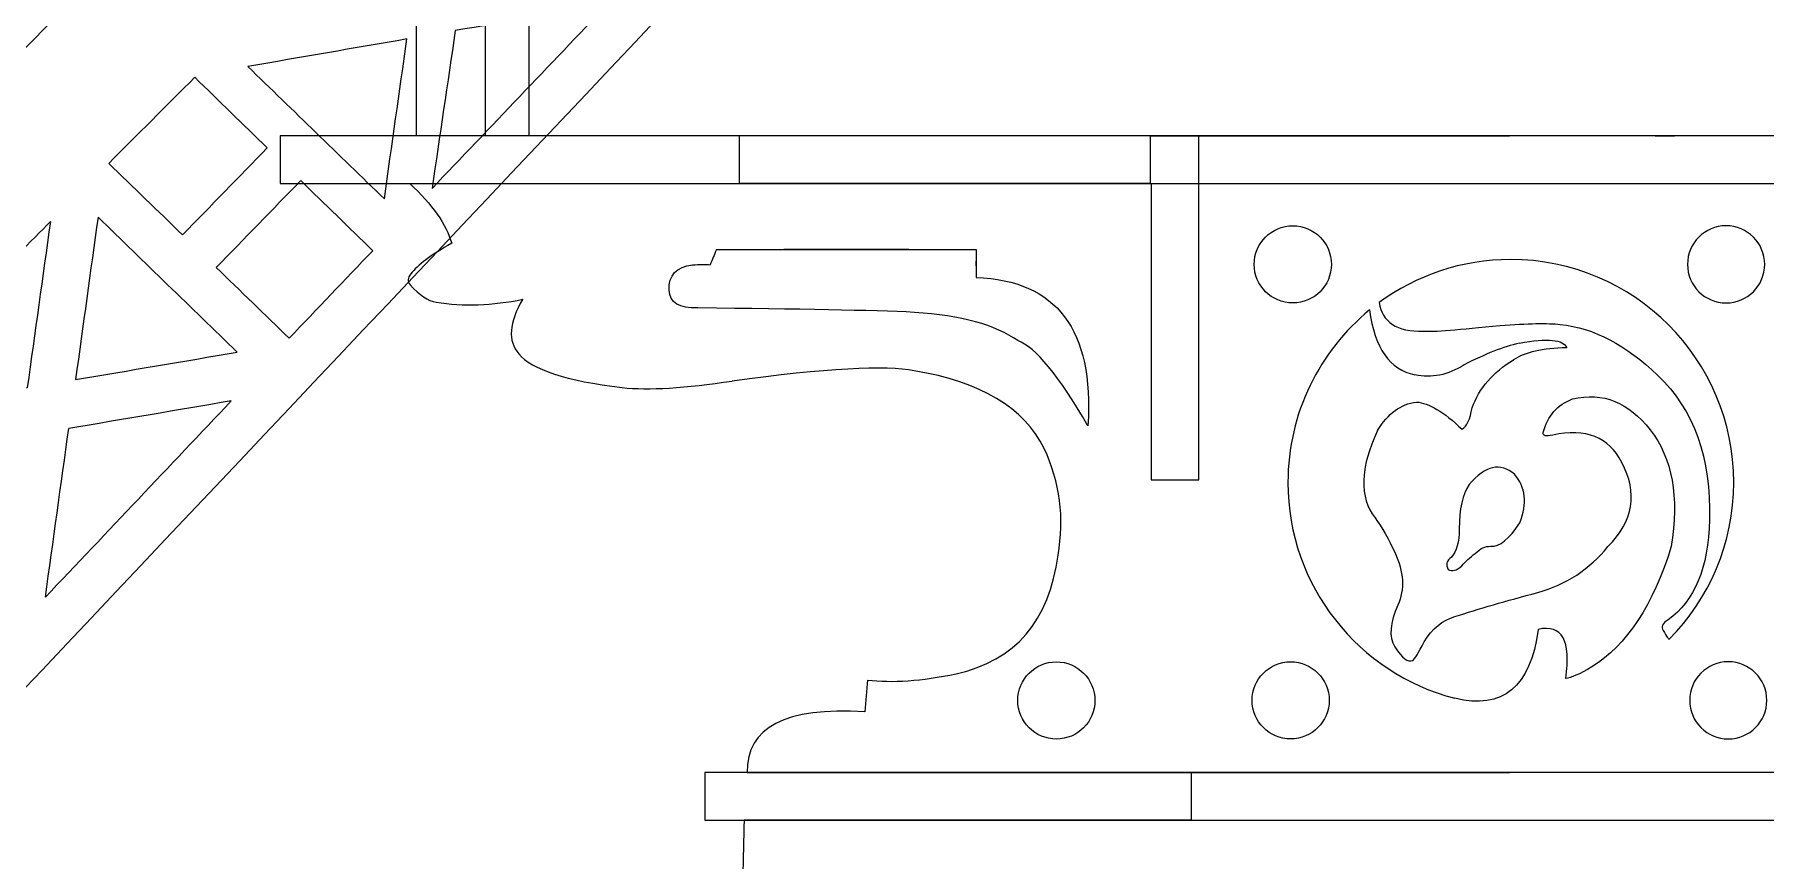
# Model space of a CAD drawing. Header units: inches. Extents: x -28.6 to 20.8, y -14.2 to 28.3.
# Drawn here: x 5.038 to 9.658, y 13.069 to 15.273 of the extents above; entities that cross this region are included whole.
import ezdxf

# ---------------------------------------------------------------- set-up
doc = ezdxf.new("R2010")
doc.units = ezdxf.units.IN
doc.header["$MEASUREMENT"] = 0
doc.layers.add('Layer 1', color=7, linetype='Continuous')

msp = doc.modelspace()

# ---------------------------------------------------------------- linework, layer by layer
at = {"layer": 'Layer 1', "color": 1, "lineweight": 9}
for points in [[(5.6938, 14.8758), (12.2558, 14.8758), (12.2558, 15.0028), (5.6938, 15.0028), (5.6938, 14.8758)], [(6.8273, 13.1761), (11.1223, 13.1761), (11.1223, 13.3031), (6.8273, 13.3031), (6.8273, 13.1761)]]:
    msp.add_lwpolyline(points, close=True, dxfattribs=at)
for points in [[(6.0561, 19.8481), (6.0561, 18.233), (6.0561, 16.6179), (6.0561, 15.0028)], [(6.2425, 15.0028), (6.1809, 15.0028), (6.1178, 15.0028), (6.0561, 15.0028)], [(6.9196, 15.0028), (6.7324, 15.0028), (6.5437, 15.0028), (6.3565, 15.0028)], [(6.9196, 14.8758), (6.9196, 14.9155), (6.9196, 14.9631), (6.9196, 15.0028)], [(6.0393, 14.8758), (7.4708, 14.8758), (6.5868, 14.8758), (8.0184, 14.8758)], [(8.0164, 14.8758), (7.6508, 14.8758), (7.2852, 14.8758), (6.9196, 14.8758)], [(6.858, 14.6989), (8.2896, 14.6989), (6.1195, 14.6989), (7.5511, 14.6989)], [(6.858, 14.6989), (6.8524, 14.6854), (6.8468, 14.672), (6.8411, 14.6586)], [(7.5511, 14.6989), (7.5511, 14.591), (7.5511, 14.7328), (7.5511, 14.6249)], [(8.6271, 14.5578), (8.6345, 14.5057), (8.6739, 14.4801), (8.7453, 14.4811)], [(8.6014, 14.5379), (8.6149, 14.4365), (8.6553, 14.3788), (8.7224, 14.3648)], [(9.1106, 14.4995), (9.2001, 14.4899), (9.2867, 14.4446), (9.3704, 14.3638)], [(9.3505, 14.2179), (9.4095, 14.1428), (9.4282, 14.0389), (9.4069, 13.9062)], [(6.94, 13.3031), (8.3716, 13.3031), (7.5432, 13.3031), (8.9748, 13.3031)], [(8.1248, 13.3031), (8.1248, 13.3031), (8.9748, 13.3031), (8.9748, 13.3031)], [(9.8248, 13.3031), (9.8248, 13.3031), (8.9748, 13.3031), (8.9748, 13.3031)], [(11.0096, 13.3031), (9.578, 13.3031), (10.4064, 13.3031), (8.9748, 13.3031)]]:
    msp.add_open_spline(points, degree=3, dxfattribs=at)
for points, knots in [([(6.358, 15.0028), (6.358, 15.0028), (6.358, 17.6708), (6.358, 17.6708), (6.358, 17.6708), (6.358, 17.6708), (6.241, 17.6708), (6.241, 17.6708), (6.241, 17.6708), (6.241, 17.6708), (6.241, 15.0028), (6.241, 15.0028)], [0, 0, 0, 0, 0.333333, 0.333333, 0.333333, 0.333333, 0.666667, 0.666667, 0.666667, 0.666667, 1, 1, 1, 1]), ([(9.8042, 15.0028), (8.7935, 15.0028), (9.9855, 15.0028), (8.9748, 15.0028), (8.9748, 15.0028), (7.9641, 15.0028), (9.156, 15.0028), (8.1454, 15.0028)], [0, 0, 0, 0, 0.5, 0.5, 0.5, 0.5, 1, 1, 1, 1]), ([(8.0164, 14.8758), (8.0164, 14.9155), (8.0164, 14.9631), (8.0164, 15.0028), (8.0164, 15.0028), (8.3359, 15.0028), (8.6553, 15.0028), (8.9748, 15.0028)], [0, 0, 0, 0, 0.5, 0.5, 0.5, 0.5, 1, 1, 1, 1]), ([(8.0184, 14.8758), (8.0184, 14.8758), (8.0184, 14.0847), (8.0184, 14.0847), (8.0184, 14.0847), (8.0184, 14.0847), (8.1454, 14.0847), (8.1454, 14.0847), (8.1454, 14.0847), (8.1454, 14.0847), (8.1454, 15.0028), (8.1454, 15.0028)], [0, 0, 0, 0, 0.333333, 0.333333, 0.333333, 0.333333, 0.666667, 0.666667, 0.666667, 0.666667, 1, 1, 1, 1]), ([(9.9332, 14.8758), (9.9332, 14.9155), (9.9332, 14.9631), (9.9332, 15.0028), (9.9332, 15.0028), (9.6137, 15.0028), (9.2942, 15.0028), (8.9748, 15.0028)], [0, 0, 0, 0, 0.5, 0.5, 0.5, 0.5, 1, 1, 1, 1]), ([(6.0393, 14.8758), (6.0995, 14.8192), (6.1369, 14.7659), (6.1514, 14.7158), (6.1514, 14.7158), (6.0957, 14.6848), (6.0594, 14.6576), (6.0426, 14.6344), (6.0426, 14.6344), (6.0334, 14.6239), (6.0327, 14.6141), (6.0405, 14.6049), (6.0405, 14.6049), (6.0655, 14.5773), (6.0884, 14.5619), (6.1095, 14.5586), (6.1095, 14.5586), (6.1828, 14.5471), (6.2599, 14.5498), (6.3408, 14.5665), (6.3408, 14.5665), (6.3042, 14.5038), (6.3007, 14.4553), (6.3301, 14.4211), (6.3301, 14.4211), (6.3651, 14.3787), (6.4571, 14.3487), (6.606, 14.3309), (6.606, 14.3309), (6.6769, 14.3233), (6.775, 14.3291), (6.9004, 14.3483)], [0, 0, 0, 0, 0.125, 0.125, 0.125, 0.125, 0.25, 0.25, 0.25, 0.25, 0.375, 0.375, 0.375, 0.375, 0.5, 0.5, 0.5, 0.5, 0.625, 0.625, 0.625, 0.625, 0.75, 0.75, 0.75, 0.75, 0.875, 0.875, 0.875, 0.875, 1, 1, 1, 1]), ([(8.2935, 14.6596), (8.2935, 14.6027), (8.3396, 14.5566), (8.3965, 14.5566), (8.3965, 14.5566), (8.4534, 14.5566), (8.4995, 14.6027), (8.4995, 14.6596), (8.4995, 14.6596), (8.4995, 14.7165), (8.4534, 14.7626), (8.3965, 14.7626), (8.3965, 14.7626), (8.3396, 14.7626), (8.2935, 14.7165), (8.2935, 14.6596)], [0, 0, 0, 0, 0.25, 0.25, 0.25, 0.25, 0.5, 0.5, 0.5, 0.5, 0.75, 0.75, 0.75, 0.75, 1, 1, 1, 1]), ([(9.6561, 14.6596), (9.6561, 14.6027), (9.6099, 14.5566), (9.5531, 14.5566), (9.5531, 14.5566), (9.4962, 14.5566), (9.4501, 14.6027), (9.4501, 14.6596), (9.4501, 14.6596), (9.4501, 14.7165), (9.4962, 14.7626), (9.5531, 14.7626), (9.5531, 14.7626), (9.6099, 14.7626), (9.6561, 14.7165), (9.6561, 14.6596)], [0, 0, 0, 0, 0.25, 0.25, 0.25, 0.25, 0.5, 0.5, 0.5, 0.5, 0.75, 0.75, 0.75, 0.75, 1, 1, 1, 1]), ([(7.3871, 14.5316), (7.2731, 14.5368), (7.0801, 14.5406), (6.8081, 14.5432), (6.8081, 14.5432), (6.7592, 14.5414), (6.7336, 14.5574), (6.7314, 14.5912), (6.7314, 14.5912), (6.7305, 14.6309), (6.7514, 14.6532), (6.794, 14.6581), (6.794, 14.6581), (6.8133, 14.6599), (6.829, 14.66), (6.8411, 14.6586)], [0, 0, 0, 0, 0.25, 0.25, 0.25, 0.25, 0.5, 0.5, 0.5, 0.5, 0.75, 0.75, 0.75, 0.75, 1, 1, 1, 1]), ([(9.4016, 13.6593), (9.5079, 13.7667), (9.5735, 13.9145), (9.5735, 14.0776), (9.5735, 14.0776), (9.5735, 14.4061), (9.3071, 14.6726), (8.9785, 14.6726), (8.9785, 14.6726), (8.8471, 14.6726), (8.7256, 14.6299), (8.6271, 14.5578)], [0, 0, 0, 0, 0.333333, 0.333333, 0.333333, 0.333333, 0.666667, 0.666667, 0.666667, 0.666667, 1, 1, 1, 1]), ([(7.5511, 14.6249), (7.7666, 14.6169), (7.8661, 14.485), (7.8496, 14.2291), (7.8496, 14.2291), (7.7722, 14.3629), (7.7097, 14.4385), (7.6621, 14.456), (7.6621, 14.456), (7.6034, 14.498), (7.5118, 14.5232), (7.3871, 14.5316)], [0, 0, 0, 0, 0.333333, 0.333333, 0.333333, 0.333333, 0.666667, 0.666667, 0.666667, 0.666667, 1, 1, 1, 1]), ([(8.6014, 14.5379), (8.4684, 14.4287), (8.3835, 14.2631), (8.3835, 14.0776), (8.3835, 14.0776), (8.3835, 13.8007), (8.5728, 13.5679), (8.829, 13.5015)], [0, 0, 0, 0, 0.5, 0.5, 0.5, 0.5, 1, 1, 1, 1]), ([(8.7453, 14.4811), (8.7717, 14.4798), (8.8398, 14.485), (8.9498, 14.4966), (8.9498, 14.4966), (9.0238, 14.5021), (9.0774, 14.5031), (9.1106, 14.4995)], [0, 0, 0, 0, 0.5, 0.5, 0.5, 0.5, 1, 1, 1, 1]), ([(9.0013, 14.4491), (9.077, 14.4635), (9.1191, 14.4595), (9.1276, 14.437), (9.1276, 14.437), (9.0634, 14.436), (9.0162, 14.4254), (8.9857, 14.405)], [0, 0, 0, 0, 0.5, 0.5, 0.5, 0.5, 1, 1, 1, 1]), ([(9.0013, 14.4491), (8.9592, 14.4399), (8.9099, 14.4207), (8.8536, 14.3914), (8.8536, 14.3914), (8.8105, 14.3641), (8.7668, 14.3552), (8.7224, 14.3648)], [0, 0, 0, 0, 0.5, 0.5, 0.5, 0.5, 1, 1, 1, 1]), ([(7.2608, 13.5503), (7.3269, 13.5422), (7.4059, 13.5477), (7.4979, 13.5668), (7.4979, 13.5668), (7.6559, 13.602), (7.7466, 13.7077), (7.7699, 13.8839), (7.7699, 13.8839), (7.7874, 13.9831), (7.7751, 14.0778), (7.733, 14.168), (7.733, 14.168), (7.6789, 14.2772), (7.5633, 14.3464), (7.3861, 14.3755), (7.3861, 14.3755), (7.311, 14.391), (7.1491, 14.3819), (6.9004, 14.3483)], [0, 0, 0, 0, 0.2, 0.2, 0.2, 0.2, 0.4, 0.4, 0.4, 0.4, 0.6, 0.6, 0.6, 0.6, 0.8, 0.8, 0.8, 0.8, 1, 1, 1, 1]), ([(8.6224, 14.2159), (8.6505, 14.2617), (8.6852, 14.287), (8.7263, 14.292), (8.7263, 14.292), (8.7589, 14.2903), (8.7995, 14.2662), (8.8483, 14.2198), (8.8483, 14.2198), (8.8614, 14.228), (8.8703, 14.2469), (8.875, 14.2765), (8.875, 14.2765), (8.8938, 14.3287), (8.9307, 14.3715), (8.9857, 14.405)], [0, 0, 0, 0, 0.25, 0.25, 0.25, 0.25, 0.5, 0.5, 0.5, 0.5, 0.75, 0.75, 0.75, 0.75, 1, 1, 1, 1]), ([(9.3704, 14.3638), (9.4674, 14.2714), (9.5136, 14.1428), (9.5089, 13.9779), (9.5089, 13.9779), (9.5056, 13.8496), (9.4687, 13.7607), (9.3981, 13.7113), (9.3981, 13.7113), (9.3831, 13.7018), (9.3788, 13.6923), (9.3853, 13.6827), (9.3853, 13.6827), (9.3945, 13.666), (9.3999, 13.6582), (9.4016, 13.6593)], [0, 0, 0, 0, 0.25, 0.25, 0.25, 0.25, 0.5, 0.5, 0.5, 0.5, 0.75, 0.75, 0.75, 0.75, 1, 1, 1, 1]), ([(8.6224, 14.2159), (8.5759, 14.1159), (8.5738, 14.0382), (8.6161, 13.9828), (8.6161, 13.9828), (8.6345, 13.9582), (8.6523, 13.9272), (8.6695, 13.8897), (8.6695, 13.8897), (8.6928, 13.8393), (8.6954, 13.7927), (8.6773, 13.7501), (8.6773, 13.7501), (8.6556, 13.7032), (8.6527, 13.666), (8.6685, 13.6386), (8.6685, 13.6386), (8.6888, 13.6079), (8.7046, 13.596), (8.716, 13.6027), (8.716, 13.6027), (8.7219, 13.606), (8.7322, 13.6225), (8.7468, 13.6522), (8.7468, 13.6522), (8.7691, 13.6878), (8.7966, 13.7102), (8.8293, 13.7195), (8.8293, 13.7195), (8.8923, 13.7401), (8.966, 13.7616), (9.0503, 13.784), (9.0503, 13.784), (9.1264, 13.8053), (9.1889, 13.8461), (9.2378, 13.9062), (9.2378, 13.9062), (9.3058, 13.9747), (9.3181, 14.0497), (9.2747, 14.1311), (9.2747, 14.1311), (9.2404, 14.1987), (9.1789, 14.2229), (9.0902, 14.2039), (9.0902, 14.2039), (9.0714, 14.1993), (9.0631, 14.2017), (9.0652, 14.2109), (9.0652, 14.2109), (9.0765, 14.2555), (9.1025, 14.2853), (9.1432, 14.3004), (9.1432, 14.3004), (9.2242, 14.3194), (9.2933, 14.2918), (9.3505, 14.2179)], [0, 0, 0, 0, 0.071429, 0.071429, 0.071429, 0.071429, 0.142857, 0.142857, 0.142857, 0.142857, 0.214286, 0.214286, 0.214286, 0.214286, 0.285714, 0.285714, 0.285714, 0.285714, 0.357143, 0.357143, 0.357143, 0.357143, 0.428571, 0.428571, 0.428571, 0.428571, 0.5, 0.5, 0.5, 0.5, 0.571429, 0.571429, 0.571429, 0.571429, 0.642857, 0.642857, 0.642857, 0.642857, 0.714286, 0.714286, 0.714286, 0.714286, 0.785714, 0.785714, 0.785714, 0.785714, 0.857143, 0.857143, 0.857143, 0.857143, 0.928571, 0.928571, 0.928571, 0.928571, 1, 1, 1, 1]), ([(8.841, 13.9536), (8.8405, 14.0066), (8.8494, 14.0461), (8.8677, 14.0719), (8.8677, 14.0719), (8.9104, 14.1228), (8.9506, 14.132), (8.9881, 14.0996), (8.9881, 14.0996), (9.0184, 14.0647), (9.0231, 14.0214), (9.0022, 13.9696), (9.0022, 13.9696), (8.9744, 13.9265), (8.9485, 13.9056), (8.9245, 13.9071), (8.9245, 13.9071), (8.9103, 13.9076), (8.8967, 13.9013), (8.8837, 13.8882), (8.8837, 13.8882), (8.8693, 13.8772), (8.8572, 13.8662), (8.8473, 13.8552), (8.8473, 13.8552), (8.8334, 13.8423), (8.8214, 13.8391), (8.8113, 13.8455), (8.8113, 13.8455), (8.8039, 13.8578), (8.8068, 13.8688), (8.8201, 13.8785), (8.8201, 13.8785), (8.8338, 13.8935), (8.8408, 13.9186), (8.841, 13.9536)], [0, 0, 0, 0, 0.111111, 0.111111, 0.111111, 0.111111, 0.222222, 0.222222, 0.222222, 0.222222, 0.333333, 0.333333, 0.333333, 0.333333, 0.444444, 0.444444, 0.444444, 0.444444, 0.555556, 0.555556, 0.555556, 0.555556, 0.666667, 0.666667, 0.666667, 0.666667, 0.777778, 0.777778, 0.777778, 0.777778, 0.888889, 0.888889, 0.888889, 0.888889, 1, 1, 1, 1]), ([(9.4069, 13.9062), (9.3583, 13.7507), (9.2877, 13.6437), (9.1951, 13.5852), (9.1951, 13.5852), (9.1614, 13.5658), (9.1381, 13.5554), (9.1251, 13.5541), (9.1251, 13.5541), (9.1399, 13.6558), (9.1154, 13.6996), (9.0518, 13.6855), (9.0518, 13.6855), (9.0308, 13.5317), (8.9566, 13.4704), (8.829, 13.5015)], [0, 0, 0, 0, 0.25, 0.25, 0.25, 0.25, 0.5, 0.5, 0.5, 0.5, 0.75, 0.75, 0.75, 0.75, 1, 1, 1, 1]), ([(7.6624, 13.4957), (7.6624, 13.4389), (7.7085, 13.3927), (7.7654, 13.3927), (7.7654, 13.3927), (7.8222, 13.3927), (7.8684, 13.4389), (7.8684, 13.4957), (7.8684, 13.4957), (7.8684, 13.5526), (7.8222, 13.5987), (7.7654, 13.5987), (7.7654, 13.5987), (7.7085, 13.5987), (7.6624, 13.5526), (7.6624, 13.4957)], [0, 0, 0, 0, 0.25, 0.25, 0.25, 0.25, 0.5, 0.5, 0.5, 0.5, 0.75, 0.75, 0.75, 0.75, 1, 1, 1, 1]), ([(8.2877, 13.496), (8.2877, 13.4391), (8.3338, 13.393), (8.3907, 13.393), (8.3907, 13.393), (8.4476, 13.393), (8.4937, 13.4391), (8.4937, 13.496), (8.4937, 13.496), (8.4937, 13.5529), (8.4476, 13.599), (8.3907, 13.599), (8.3907, 13.599), (8.3338, 13.599), (8.2877, 13.5529), (8.2877, 13.496)], [0, 0, 0, 0, 0.25, 0.25, 0.25, 0.25, 0.5, 0.5, 0.5, 0.5, 0.75, 0.75, 0.75, 0.75, 1, 1, 1, 1]), ([(9.6619, 13.496), (9.6619, 13.4391), (9.6158, 13.393), (9.5589, 13.393), (9.5589, 13.393), (9.502, 13.393), (9.4559, 13.4391), (9.4559, 13.496), (9.4559, 13.496), (9.4559, 13.5529), (9.502, 13.599), (9.5589, 13.599), (9.5589, 13.599), (9.6158, 13.599), (9.6619, 13.5529), (9.6619, 13.496)], [0, 0, 0, 0, 0.25, 0.25, 0.25, 0.25, 0.5, 0.5, 0.5, 0.5, 0.75, 0.75, 0.75, 0.75, 1, 1, 1, 1]), ([(7.2608, 13.5503), (7.2585, 13.5219), (7.2563, 13.4934), (7.254, 13.465), (7.254, 13.465), (7.0426, 13.4786), (6.9377, 13.424), (6.94, 13.3031)], [0, 0, 0, 0, 0.5, 0.5, 0.5, 0.5, 1, 1, 1, 1]), ([(8.1248, 13.3031), (8.1248, 13.3031), (8.1248, 13.1761), (8.1248, 13.1761), (8.1248, 13.1761), (8.1248, 13.1761), (6.932, 13.1761), (6.932, 13.1761), (6.932, 13.1761), (6.9308, 13.1255), (6.9296, 13.0741), (6.9284, 13.0235), (6.9284, 13.0235), (6.9748, 13.019), (6.9958, 12.9961), (6.9916, 12.955), (6.9916, 12.955), (6.9774, 12.864), (6.9462, 12.7697), (6.8983, 12.6722), (6.8983, 12.6722), (6.6427, 12.0845), (6.3871, 11.4968), (6.1315, 10.9091), (6.1315, 10.9091), (6.1025, 10.8192), (6.044, 10.774), (5.956, 10.7735), (5.956, 10.7735), (5.956, 10.7504), (5.956, 10.7272), (5.956, 10.704), (5.956, 10.704), (5.8504, 10.6691), (5.7978, 10.5944), (5.7983, 10.4799)], [0, 0, 0, 0, 0.111111, 0.111111, 0.111111, 0.111111, 0.222222, 0.222222, 0.222222, 0.222222, 0.333333, 0.333333, 0.333333, 0.333333, 0.444444, 0.444444, 0.444444, 0.444444, 0.555556, 0.555556, 0.555556, 0.555556, 0.666667, 0.666667, 0.666667, 0.666667, 0.777778, 0.777778, 0.777778, 0.777778, 0.888889, 0.888889, 0.888889, 0.888889, 1, 1, 1, 1])]:
    msp.add_open_spline(points, degree=3, knots=knots, dxfattribs=at)
at = {"layer": 'Layer 1', "lineweight": 9}
for points in [[(1.6622, 13.1697), (3.1522, 14.5769), (4.6422, 15.9842), (6.1322, 17.3915)], [(3.2107, 11.6212), (4.618, 13.1111), (6.0253, 14.6011), (7.4326, 16.0911)], [(5.6589, 14.9705), (5.5835, 14.8931), (5.5082, 14.8157), (5.4328, 14.7384)], [(5.563, 14.2953), (5.3976, 14.1206), (5.2321, 13.9459), (5.0667, 13.7712)], [(5.563, 14.2953), (5.4184, 14.2706), (5.2737, 14.246), (5.129, 14.2214)], [(5.0667, 13.7712), (5.0875, 13.9213), (5.1082, 14.0713), (5.129, 14.2214)]]:
    msp.add_open_spline(points, degree=3, dxfattribs=at)
for points, knots in [([(4.7794, 15.3917), (4.8431, 15.326), (4.9067, 15.2603), (4.9703, 15.1947), (4.9703, 15.1947), (5.0469, 15.2712), (5.1234, 15.3478), (5.2, 15.4243), (5.2, 15.4243), (5.1372, 15.4888), (5.0744, 15.5533), (5.0115, 15.6178)], [0, 0, 0, 0, 0.333333, 0.333333, 0.333333, 0.333333, 0.666667, 0.666667, 0.666667, 0.666667, 1, 1, 1, 1]), ([(6.5674, 15.3537), (6.4112, 15.1899), (6.255, 15.0261), (6.0988, 14.8622), (6.0988, 14.8622), (6.1195, 15.0026), (6.1402, 15.1431), (6.1609, 15.2835), (6.1609, 15.2835), (6.2964, 15.3069), (6.4319, 15.3303), (6.5674, 15.3537)], [0, 0, 0, 0, 0.333333, 0.333333, 0.333333, 0.333333, 0.666667, 0.666667, 0.666667, 0.666667, 1, 1, 1, 1]), ([(5.607, 15.1878), (5.7487, 15.2122), (5.8903, 15.2367), (6.0319, 15.2612), (6.0319, 15.2612), (6.0117, 15.1189), (5.9916, 14.9766), (5.9715, 14.8344), (5.9715, 14.8344), (5.85, 14.9522), (5.7285, 15.07), (5.607, 15.1878)], [0, 0, 0, 0, 0.333333, 0.333333, 0.333333, 0.333333, 0.666667, 0.666667, 0.666667, 0.666667, 1, 1, 1, 1]), ([(5.4328, 14.7384), (5.3671, 14.802), (5.3014, 14.8656), (5.2357, 14.9292), (5.2357, 14.9292), (5.3123, 15.0058), (5.3888, 15.0823), (5.4654, 15.1589), (5.4654, 15.1589), (5.5299, 15.0961), (5.5944, 15.0333), (5.6589, 14.9705)], [0, 0, 0, 0, 0.333333, 0.333333, 0.333333, 0.333333, 0.666667, 0.666667, 0.666667, 0.666667, 1, 1, 1, 1]), ([(5.5228, 14.6512), (5.5877, 14.5883), (5.6527, 14.5254), (5.7176, 14.4624), (5.7176, 14.4624), (5.7919, 14.5404), (5.8662, 14.6183), (5.9405, 14.6962), (5.9405, 14.6962), (5.8765, 14.7586), (5.8124, 14.8209), (5.7484, 14.8833), (5.7484, 14.8833), (5.6732, 14.8059), (5.598, 14.7286), (5.5228, 14.6512)], [0, 0, 0, 0, 0.25, 0.25, 0.25, 0.25, 0.5, 0.5, 0.5, 0.5, 0.75, 0.75, 0.75, 0.75, 1, 1, 1, 1]), ([(5.2072, 14.7855), (5.3311, 14.6654), (5.455, 14.5453), (5.5789, 14.4252), (5.5789, 14.4252), (5.435, 14.4009), (5.2911, 14.3765), (5.1472, 14.3522), (5.1472, 14.3522), (5.1672, 14.4966), (5.1872, 14.641), (5.2072, 14.7855)], [0, 0, 0, 0, 0.333333, 0.333333, 0.333333, 0.333333, 0.666667, 0.666667, 0.666667, 0.666667, 1, 1, 1, 1]), ([(5.0802, 14.7737), (4.9799, 14.6734), (4.8062, 14.4997), (4.5591, 14.2526), (4.5591, 14.2526), (4.7122, 14.2785), (4.8653, 14.3044), (5.0183, 14.3303), (5.0183, 14.3303), (5.039, 14.4781), (5.0596, 14.6259), (5.0802, 14.7737)], [0, 0, 0, 0, 0.333333, 0.333333, 0.333333, 0.333333, 0.666667, 0.666667, 0.666667, 0.666667, 1, 1, 1, 1])]:
    msp.add_open_spline(points, degree=3, knots=knots, dxfattribs=at)

doc.saveas('drawing.dxf')
